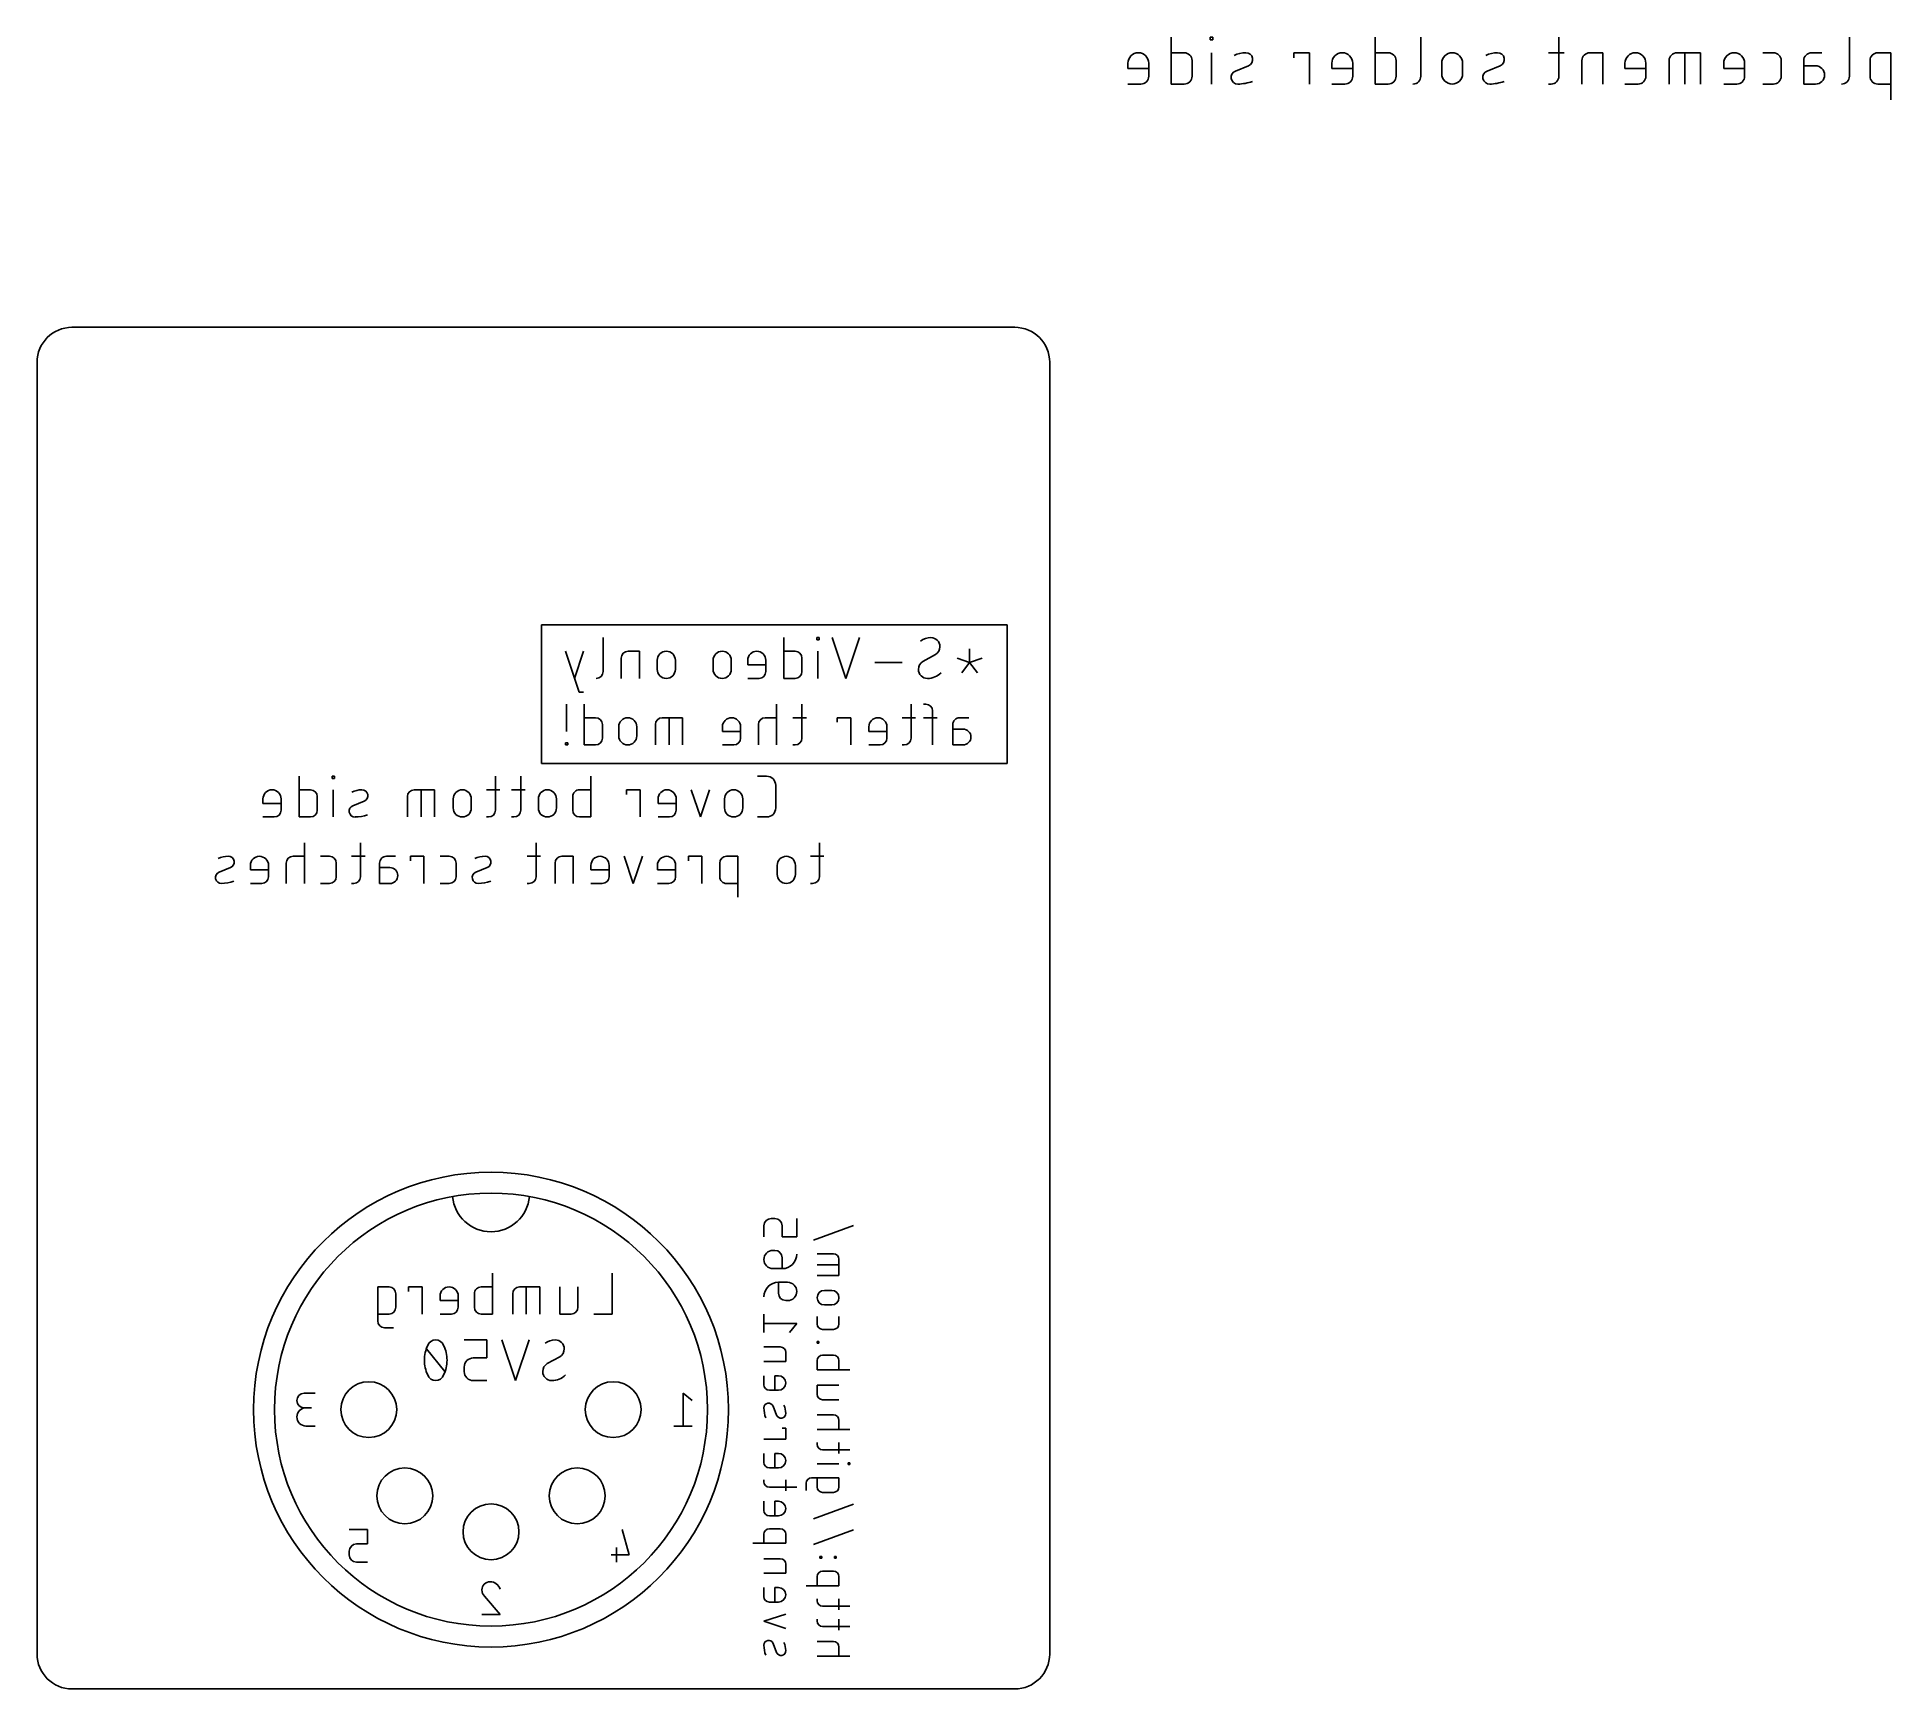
# Model space of a CAD drawing. Extents: x 0 to 53.1, y 0 to 47.3.
import ezdxf

# ---------------------------------------------------------------- set-up
doc = ezdxf.new("R2010")
doc.units = 0
for name, color, linetype in [('20', 30, 'CONTINUOUS'), ('22', 253, 'CONTINUOUS'), ('52', 253, 'CONTINUOUS')]:
    doc.layers.add(name, color=color, linetype=linetype)

msp = doc.modelspace()

# ---------------------------------------------------------------- linework, layer by layer
at = {"layer": '20'}
for p, q in [((1, 39), (28, 39)), ((0, 1), (0, 38)), ((29, 38), (29, 1)), ((28, 0), (1, 0))]:
    msp.add_line(p, q, dxfattribs=at)
for centre, start, end in [((1, 38), 90, 180), ((28, 38), 0, 90), ((1, 1), 180, 270), ((28, 1), 270, 0)]:
    msp.add_arc(centre, 1, start, end, dxfattribs=at)
at = {"layer": '22'}
for p, q in [((32.4804, 47.3139), (32.4804, 45.9676)), ((33.6753, 47.3139), (33.6005, 47.3139)), ((33.6005, 47.3139), (33.6005, 47.2391)), ((33.6753, 47.2391), (33.6753, 47.3139)), ((38.3208, 47.3139), (38.3208, 45.9676)), ((39.6287, 47.3139), (39.6287, 46.192)), ((43.5819, 47.3139), (43.5819, 46.192)), ((51.9027, 47.3139), (51.9027, 46.192)), ((32.8543, 46.8651), (32.4804, 46.8651)), ((33.6005, 47.2391), (33.6753, 47.2391)), ((33.6379, 45.9676), (33.6379, 46.8651)), ((36.4369, 46.8651), (35.9881, 46.8651)), ((35.9881, 46.8651), (35.9881, 46.7155)), ((36.4369, 45.9676), (36.4369, 46.8651)), ((38.6947, 46.8651), (38.3208, 46.8651)), ((43.7315, 46.8651), (43.2827, 46.8651)), ((44.8422, 46.8651), (44.4683, 46.8651)), ((44.8422, 45.9676), (44.8422, 46.8651)), ((47.6382, 46.8651), (46.9651, 46.8651)), ((47.1895, 45.9676), (47.1895, 46.8651)), ((47.6382, 45.9676), (47.6382, 46.8651)), ((49.7263, 46.8651), (49.4271, 46.8651)), ((50.8192, 46.8651), (51.1184, 46.8651)), ((53.0924, 46.8651), (52.7184, 46.8651)), ((53.0924, 45.5189), (53.0924, 46.8651)), ((31.2398, 46.566), (31.2398, 46.4164)), ((31.2398, 46.4164), (31.8381, 46.4164)), ((31.8381, 46.192), (31.8381, 46.566)), ((33.0787, 46.192), (33.0787, 46.6408)), ((34.3178, 46.3416), (34.6918, 46.4912)), ((37.0802, 46.566), (37.0802, 46.4164)), ((37.0802, 46.4164), (37.6785, 46.4164)), ((37.6785, 46.192), (37.6785, 46.566)), ((38.9191, 46.192), (38.9191, 46.6408)), ((40.2286, 46.566), (40.2286, 46.2668)), ((40.8269, 46.2668), (40.8269, 46.566)), ((41.5271, 46.3416), (41.9011, 46.4912)), ((44.2439, 46.6408), (44.2439, 45.9676)), ((45.4759, 46.566), (45.4759, 46.4164)), ((45.4759, 46.4164), (46.0742, 46.4164)), ((46.0742, 46.192), (46.0742, 46.566)), ((46.7408, 46.6408), (46.7408, 45.9676)), ((48.3048, 46.566), (48.3048, 46.4164)), ((48.3048, 46.4164), (48.9031, 46.4164)), ((48.9031, 46.192), (48.9031, 46.566)), ((49.9506, 46.192), (49.9506, 46.6408)), ((50.5948, 45.9676), (50.5948, 46.6408)), ((50.5948, 46.4912), (50.9314, 46.4912)), ((52.494, 46.6408), (52.494, 46.192)), ((31.2398, 45.9676), (31.6138, 45.9676)), ((32.4804, 45.9676), (32.8543, 45.9676)), ((37.0802, 45.9676), (37.4542, 45.9676)), ((38.3208, 45.9676), (38.6947, 45.9676)), ((43.3575, 45.9676), (43.2827, 45.9676)), ((45.4759, 45.9676), (45.8498, 45.9676)), ((48.3048, 45.9676), (48.6788, 45.9676)), ((49.4271, 45.9676), (49.7263, 45.9676)), ((50.9314, 45.9676), (50.5948, 45.9676)), ((52.7184, 45.9676), (53.0924, 45.9676)), ((27.7813, 30.48), (14.4463, 30.48)), ((14.4463, 30.48), (14.4463, 26.67)), ((27.7813, 26.5113), (27.7813, 30.48)), ((16.2079, 30.1117), (16.2079, 29.138)), ((21.3863, 30.1117), (21.3863, 28.9433)), ((22.3964, 30.1117), (22.3315, 30.1117)), ((22.3315, 30.1117), (22.3315, 30.0468)), ((22.3315, 30.0468), (22.3964, 30.0468)), ((22.3964, 30.0468), (22.3964, 30.1117)), ((23.1641, 28.9433), (22.7746, 30.1117)), ((23.5536, 30.1117), (23.1641, 28.9433)), ((26.7074, 29.7871), (26.7074, 29.3977)), ((15.5215, 28.5538), (15.1321, 29.7222)), ((15.6513, 29.7222), (15.3917, 28.9433)), ((16.7322, 29.5275), (16.7322, 28.9433)), ((17.2515, 29.7222), (16.927, 29.7222)), ((17.2515, 28.9433), (17.2515, 29.7222)), ((17.7609, 29.4626), (17.7609, 29.2029)), ((18.2802, 29.2029), (18.2802, 29.4626)), ((19.3611, 29.4626), (19.3611, 29.2029)), ((19.8804, 29.2029), (19.8804, 29.4626)), ((20.3517, 29.4626), (20.3517, 29.3328)), ((20.3517, 29.3328), (20.871, 29.3328)), ((20.871, 29.138), (20.871, 29.4626)), ((21.7109, 29.7222), (21.3863, 29.7222)), ((21.9056, 29.138), (21.9056, 29.5275)), ((22.364, 28.9433), (22.364, 29.7222)), ((24.7728, 29.3977), (23.9938, 29.3977)), ((25.3697, 29.4301), (25.7267, 29.6249)), ((26.7074, 29.3977), (26.3504, 29.5275)), ((26.7074, 29.3977), (26.4802, 29.1056)), ((26.7074, 29.3977), (27.0644, 29.5275)), ((26.9346, 29.1056), (26.7074, 29.3977)), ((20.3517, 28.9433), (20.6763, 28.9433)), ((21.3863, 28.9433), (21.7109, 28.9433)), ((15.1645, 27.4278), (15.1645, 28.2067)), ((15.6513, 28.5538), (15.5215, 28.5538)), ((15.6727, 28.2067), (15.6727, 27.0383)), ((21.1772, 27.0383), (21.1772, 28.2067)), ((21.9061, 28.2067), (21.9061, 27.233)), ((25.0303, 28.2067), (25.0303, 27.233)), ((25.4538, 28.2067), (25.3888, 28.2067)), ((15.9973, 27.8172), (15.6727, 27.8172)), ((16.192, 27.233), (16.192, 27.6225)), ((17.7087, 27.6225), (17.7087, 27.0383)), ((18.4877, 27.8172), (17.9035, 27.8172)), ((18.0982, 27.0383), (18.0982, 27.8172)), ((18.4877, 27.0383), (18.4877, 27.8172)), ((20.658, 27.6225), (20.658, 27.0383)), ((21.1772, 27.8172), (20.8527, 27.8172)), ((22.036, 27.8172), (21.6465, 27.8172)), ((23.3042, 27.8172), (22.9147, 27.8172)), ((22.9147, 27.8172), (22.9147, 27.6874)), ((23.3042, 27.0383), (23.3042, 27.8172)), ((25.1602, 27.8172), (24.7707, 27.8172)), ((25.7783, 27.8172), (25.3888, 27.8172)), ((25.6485, 27.0383), (25.6485, 28.012)), ((26.2264, 27.0383), (26.2264, 27.6225)), ((26.4212, 27.8172), (26.6808, 27.8172)), ((15.197, 27.1032), (15.1321, 27.1032)), ((15.1321, 27.1032), (15.1321, 27.0383)), ((15.197, 27.0383), (15.197, 27.1032)), ((16.6575, 27.5576), (16.6575, 27.2979)), ((17.1767, 27.2979), (17.1767, 27.5576)), ((19.6293, 27.5576), (19.6293, 27.4278)), ((19.6293, 27.4278), (20.1485, 27.4278)), ((20.1485, 27.233), (20.1485, 27.5576)), ((23.8203, 27.5576), (23.8203, 27.4278)), ((23.8203, 27.4278), (24.3395, 27.4278)), ((24.3395, 27.233), (24.3395, 27.5576)), ((26.2264, 27.4927), (26.5185, 27.4927)), ((14.4463, 26.67), (14.4463, 26.5113)), ((15.1321, 27.0383), (15.197, 27.0383)), ((15.6727, 27.0383), (15.9973, 27.0383)), ((19.6293, 27.0383), (19.9538, 27.0383)), ((21.7114, 27.0383), (21.6465, 27.0383)), ((23.8203, 27.0383), (24.1448, 27.0383)), ((24.8356, 27.0383), (24.7707, 27.0383)), ((26.5185, 27.0383), (26.2264, 27.0383)), ((7.5036, 26.143), (7.5036, 24.9746)), ((8.5137, 26.143), (8.4488, 26.143)), ((8.4488, 26.143), (8.4488, 26.078)), ((8.4488, 26.078), (8.5137, 26.078)), ((8.5137, 26.078), (8.5137, 26.143)), ((13.1274, 26.143), (13.1274, 25.1693)), ((13.8513, 26.143), (13.8513, 25.1693)), ((14.4463, 26.5113), (27.7813, 26.5113)), ((15.8597, 26.143), (15.8597, 24.9746)), ((20.8939, 26.143), (20.6342, 26.143)), ((6.469, 25.4938), (6.469, 25.364)), ((6.9883, 25.1693), (6.9883, 25.4938)), ((7.8281, 25.7535), (7.5036, 25.7535)), ((8.0229, 25.1693), (8.0229, 25.5587)), ((8.4812, 24.9746), (8.4812, 25.7535)), ((10.6064, 25.5587), (10.6064, 24.9746)), ((11.3853, 25.7535), (10.8011, 25.7535)), ((10.9958, 24.9746), (10.9958, 25.7535)), ((11.3853, 24.9746), (11.3853, 25.7535)), ((11.9173, 25.4938), (11.9173, 25.2342)), ((12.4366, 25.2342), (12.4366, 25.4938)), ((13.2572, 25.7535), (12.8677, 25.7535)), ((13.9811, 25.7535), (13.5916, 25.7535)), ((14.3557, 25.4938), (14.3557, 25.2342)), ((14.875, 25.2342), (14.875, 25.4938)), ((15.3404, 25.1693), (15.3404, 25.5587)), ((15.5351, 25.7535), (15.8597, 25.7535)), ((17.2686, 25.7535), (16.8792, 25.7535)), ((16.8792, 25.7535), (16.8792, 25.6237)), ((17.2686, 24.9746), (17.2686, 25.7535)), ((17.7847, 25.4938), (17.7847, 25.364)), ((18.304, 25.1693), (18.304, 25.4938)), ((18.9968, 24.9746), (18.7372, 25.7535)), ((19.2565, 25.7535), (18.9968, 24.9746)), ((19.6897, 25.4938), (19.6897, 25.2342)), ((20.209, 25.2342), (20.209, 25.4938)), ((21.1535, 25.2342), (21.1535, 25.8833)), ((6.469, 25.364), (6.9883, 25.364)), ((6.469, 24.9746), (6.7936, 24.9746)), ((7.5036, 24.9746), (7.8281, 24.9746)), ((9.0429, 25.2991), (9.3674, 25.4289)), ((12.9327, 24.9746), (12.8677, 24.9746)), ((13.6566, 24.9746), (13.5916, 24.9746)), ((15.8597, 24.9746), (15.5351, 24.9746)), ((17.7847, 25.364), (18.304, 25.364)), ((17.7847, 24.9746), (18.1092, 24.9746)), ((20.6342, 24.9746), (20.8939, 24.9746)), ((7.657, 23.0695), (7.657, 24.238)), ((9.2622, 24.238), (9.2622, 23.2643)), ((14.2914, 24.238), (14.2914, 23.2643)), ((22.4067, 24.238), (22.4067, 23.2643)), ((5.2158, 23.3941), (5.5404, 23.5239)), ((6.109, 23.5888), (6.109, 23.459)), ((6.109, 23.459), (6.6283, 23.459)), ((6.6283, 23.2643), (6.6283, 23.5888)), ((7.1377, 23.6538), (7.1377, 23.0695)), ((7.657, 23.8485), (7.3325, 23.8485)), ((8.3754, 23.8485), (8.1157, 23.8485)), ((8.5701, 23.2643), (8.5701, 23.6538)), ((9.392, 23.8485), (9.0026, 23.8485)), ((9.8106, 23.0695), (9.8106, 23.6538)), ((9.8106, 23.5239), (10.1027, 23.5239)), ((10.0053, 23.8485), (10.265, 23.8485)), ((11.0794, 23.8485), (10.6899, 23.8485)), ((10.6899, 23.8485), (10.6899, 23.7187)), ((11.0794, 23.0695), (11.0794, 23.8485)), ((11.8043, 23.8485), (11.5447, 23.8485)), ((11.9991, 23.2643), (11.9991, 23.6538)), ((12.5691, 23.3941), (12.8936, 23.5239)), ((14.4212, 23.8485), (14.0318, 23.8485)), ((14.8339, 23.6538), (14.8339, 23.0695)), ((15.3532, 23.8485), (15.0287, 23.8485)), ((15.3532, 23.0695), (15.3532, 23.8485)), ((15.8626, 23.5888), (15.8626, 23.459)), ((15.8626, 23.459), (16.3819, 23.459)), ((16.3819, 23.2643), (16.3819, 23.5888)), ((17.0748, 23.0695), (16.8151, 23.8485)), ((17.3344, 23.8485), (17.0748, 23.0695)), ((17.7676, 23.5888), (17.7676, 23.459)), ((17.7676, 23.459), (18.2869, 23.459)), ((18.2869, 23.2643), (18.2869, 23.5888)), ((19.0423, 23.8485), (18.6528, 23.8485)), ((18.6528, 23.8485), (18.6528, 23.7187)), ((19.0423, 23.0695), (19.0423, 23.8485)), ((19.5524, 23.6538), (19.5524, 23.2643)), ((20.0717, 23.8485), (19.7472, 23.8485)), ((20.0717, 22.6801), (20.0717, 23.8485)), ((21.1966, 23.5888), (21.1966, 23.3292)), ((21.7159, 23.3292), (21.7159, 23.5888)), ((22.5365, 23.8485), (22.1471, 23.8485)), ((6.109, 23.0695), (6.4336, 23.0695)), ((8.1157, 23.0695), (8.3754, 23.0695)), ((9.0675, 23.0695), (9.0026, 23.0695)), ((10.1027, 23.0695), (9.8106, 23.0695)), ((11.5447, 23.0695), (11.8043, 23.0695)), ((14.0967, 23.0695), (14.0318, 23.0695)), ((15.8626, 23.0695), (16.1872, 23.0695)), ((17.7676, 23.0695), (18.0922, 23.0695)), ((19.7472, 23.0695), (20.0717, 23.0695)), ((22.212, 23.0695), (22.1471, 23.0695)), ((21.0244, 13.4749), (21.1289, 13.4749)), ((21.7554, 12.9528), (21.7554, 13.4749)), ((22.2352, 12.857), (23.3838, 13.2746)), ((20.8156, 12.9528), (20.8156, 13.266)), ((21.3377, 13.266), (21.3377, 12.9528)), ((21.3377, 12.9528), (21.7554, 12.9528)), ((21.1289, 12.5605), (21.0767, 12.5605)), ((21.3377, 12.0384), (21.3377, 12.3517)), ((22.8095, 12.4647), (22.3396, 12.4647)), ((22.9661, 11.8381), (22.9661, 12.308)), ((13.045, 11.9042), (13.045, 10.7358)), ((16.4663, 11.9042), (16.4663, 10.7358)), ((21.0767, 12.0384), (21.3377, 12.0384)), ((22.3396, 12.1514), (22.9661, 12.1514)), ((22.3396, 11.8381), (22.9661, 11.8381)), ((10.0807, 11.5147), (9.7562, 11.5147)), ((9.7562, 11.5147), (9.7562, 10.5411)), ((10.2755, 10.9305), (10.2755, 11.32)), ((11.0249, 11.5147), (10.6355, 11.5147)), ((10.6355, 11.5147), (10.6355, 11.3849)), ((11.0249, 10.7358), (11.0249, 11.5147)), ((11.541, 11.2551), (11.541, 11.1253)), ((12.0603, 10.9305), (12.0603, 11.2551)), ((12.5257, 10.9305), (12.5257, 11.32)), ((12.7204, 11.5147), (13.045, 11.5147)), ((13.621, 11.32), (13.621, 10.7358)), ((14.3999, 11.5147), (13.8157, 11.5147)), ((14.0104, 10.7358), (14.0104, 11.5147)), ((14.3999, 10.7358), (14.3999, 11.5147)), ((14.97, 10.7358), (14.97, 11.5147)), ((15.4893, 11.5147), (15.4893, 10.9305)), ((21.2333, 11.6461), (21.2333, 11.3328)), ((21.4943, 11.6461), (21.2333, 11.6461)), ((22.7573, 11.4154), (22.5484, 11.4154)), ((9.7562, 10.7358), (10.0807, 10.7358)), ((11.541, 11.1253), (12.0603, 11.1253)), ((11.541, 10.7358), (11.8655, 10.7358)), ((13.045, 10.7358), (12.7204, 10.7358)), ((15.2945, 10.7358), (14.97, 10.7358)), ((16.4663, 10.7358), (15.947, 10.7358)), ((20.8156, 10.2096), (20.8156, 10.7317)), ((21.4421, 11.124), (21.4943, 11.124)), ((22.3396, 10.6632), (22.3396, 10.4543)), ((22.5484, 10.9977), (22.7573, 10.9977)), ((22.9661, 10.4543), (22.9661, 10.6632)), ((9.9509, 10.3463), (10.2106, 10.3463)), ((21.7554, 10.4706), (20.8156, 10.4706)), ((21.5466, 10.2096), (21.7554, 10.4706)), ((22.4962, 10.2977), (22.8095, 10.2977)), ((11.6754, 9.0904), (11.1562, 9.7396)), ((12.8834, 9.9992), (12.2342, 9.9992)), ((12.8834, 9.4799), (12.8834, 9.9992)), ((13.7018, 8.8308), (13.3123, 9.9992)), ((14.0913, 9.9992), (13.7018, 8.8308)), ((21.2855, 9.7956), (20.8156, 9.7956)), ((21.4421, 9.3779), (21.4421, 9.6389)), ((22.3918, 9.9525), (22.3396, 9.9525)), ((22.3396, 9.9525), (22.3396, 9.9003)), ((22.3396, 9.9003), (22.3918, 9.9003)), ((22.3918, 9.9003), (22.3918, 9.9525)), ((22.4962, 9.5607), (22.8095, 9.5607)), ((12.2342, 9.0904), (12.2342, 9.2203)), ((12.4939, 9.4799), (12.8834, 9.4799)), ((14.612, 9.3176), (14.969, 9.5124)), ((20.8156, 9.3779), (21.4421, 9.3779)), ((22.3396, 9.143), (22.3396, 9.404)), ((23.2794, 9.143), (22.3396, 9.143)), ((22.9661, 9.404), (22.9661, 9.143)), ((12.8834, 8.8308), (12.4939, 8.8308)), ((20.8156, 8.9726), (20.8156, 8.7116)), ((20.9722, 8.5549), (21.2333, 8.5549)), ((21.2333, 8.9726), (21.1289, 8.9726)), ((21.1289, 8.9726), (21.1289, 8.5549)), ((22.3396, 8.4416), (22.3396, 8.7027)), ((22.3396, 8.7027), (22.9661, 8.7027)), ((7.9611, 8.4699), (7.6478, 8.4699)), ((7.6478, 8.0522), (7.8566, 8.0522)), ((18.7611, 8.2611), (18.5, 8.4699)), ((18.5, 8.4699), (18.5, 7.5301)), ((21.0767, 8.1018), (21.1811, 7.8408)), ((22.9661, 8.285), (22.4962, 8.285)), ((7.9611, 7.5301), (7.7, 7.5301)), ((18.7611, 7.5301), (18.2389, 7.5301)), ((21.4421, 7.4713), (21.3377, 7.4713)), ((21.4421, 7.158), (21.4421, 7.4713)), ((22.8095, 7.8492), (22.3396, 7.8492)), ((22.9661, 7.4315), (22.9661, 7.6926)), ((20.8156, 7.158), (21.4421, 7.158)), ((22.3396, 7.4315), (23.2794, 7.4315)), ((22.3396, 7.0061), (22.3396, 7.0583)), ((22.9661, 6.7451), (22.9661, 7.0583)), ((20.8156, 6.7476), (20.8156, 6.4865)), ((21.2333, 6.7476), (21.1289, 6.7476)), ((21.1289, 6.7476), (21.1289, 6.3299)), ((22.3396, 6.4517), (22.9661, 6.4517)), ((23.2794, 6.8495), (22.4962, 6.8495)), ((23.2794, 6.4778), (23.2272, 6.4778)), ((23.2272, 6.4778), (23.2272, 6.4256)), ((23.2272, 6.4256), (23.2794, 6.4256)), ((23.2794, 6.4256), (23.2794, 6.4778)), ((20.8156, 5.935), (20.8156, 5.9872)), ((20.9722, 6.3299), (21.2333, 6.3299)), ((21.4421, 5.6739), (21.4421, 5.9872)), ((22.0263, 5.8897), (22.0263, 5.6809)), ((22.9661, 6.0464), (22.183, 6.0464)), ((22.3396, 6.0464), (22.3396, 5.7853)), ((22.9661, 5.7853), (22.9661, 6.0464)), ((20.8156, 5.376), (20.8156, 5.1149)), ((21.7554, 5.7783), (20.9722, 5.7783)), ((21.2333, 5.376), (21.1289, 5.376)), ((21.1289, 5.376), (21.1289, 4.9583)), ((22.4962, 5.6287), (22.8095, 5.6287)), ((20.9722, 4.9583), (21.2333, 4.9583)), ((22.2352, 4.8712), (23.3838, 5.2889)), ((9.4611, 4.5699), (8.9389, 4.5699)), ((9.4611, 4.1522), (9.4611, 4.5699)), ((16.7522, 4.5699), (16.9611, 3.8389)), ((20.8156, 4.4315), (20.8156, 4.1704)), ((21.2855, 4.5881), (20.9722, 4.5881)), ((21.4421, 4.1704), (21.4421, 4.4315)), ((22.2352, 4.1397), (23.3838, 4.5574)), ((8.9389, 3.8389), (8.9389, 3.9434)), ((9.1478, 4.1522), (9.4611, 4.1522)), ((16.9611, 3.8389), (16.4389, 3.8389)), ((16.5956, 4.0478), (16.5956, 3.6301)), ((20.5023, 4.1704), (21.4421, 4.1704)), ((21.2855, 3.7301), (20.8156, 3.7301)), ((22.4701, 3.7956), (22.4179, 3.7956)), ((22.4179, 3.7956), (22.4179, 3.7434)), ((22.4179, 3.7434), (22.4701, 3.7434)), ((22.4701, 3.7434), (22.4701, 3.7956)), ((22.8878, 3.7956), (22.8356, 3.7956)), ((22.8356, 3.7956), (22.8356, 3.7434)), ((22.8356, 3.7434), (22.8878, 3.7434)), ((22.8878, 3.7434), (22.8878, 3.7956)), ((9.4611, 3.6301), (9.1478, 3.6301)), ((20.8156, 3.3124), (21.4421, 3.3124)), ((21.4421, 3.3124), (21.4421, 3.5735)), ((22.3396, 3.2166), (22.3396, 2.9556)), ((22.8095, 3.3733), (22.4962, 3.3733)), ((22.9661, 2.9556), (22.9661, 3.2166)), ((20.8156, 2.9071), (20.8156, 2.6461)), ((21.2333, 2.9071), (21.1289, 2.9071)), ((21.1289, 2.9071), (21.1289, 2.4894)), ((22.0263, 2.9556), (22.9661, 2.9556)), ((13.2611, 2.1301), (12.7389, 2.1301)), ((12.8173, 2.6522), (13.2611, 2.1301)), ((20.8156, 1.9363), (21.4421, 2.1451)), ((20.9722, 2.4894), (21.2333, 2.4894)), ((22.3396, 2.5256), (22.3396, 2.5778)), ((23.2794, 2.369), (22.4962, 2.369)), ((22.9661, 2.2646), (22.9661, 2.5778)), ((21.4421, 1.7275), (20.8156, 1.9363)), ((22.3396, 1.9465), (22.3396, 1.9987)), ((23.2794, 1.7899), (22.4962, 1.7899)), ((22.9661, 1.6854), (22.9661, 1.9987)), ((21.0767, 1.3048), (21.1811, 1.0438)), ((22.8095, 1.357), (22.3396, 1.357)), ((22.9661, 0.9394), (22.9661, 1.2004)), ((22.3396, 0.9394), (23.2794, 0.9394))]:
    msp.add_line(p, q, dxfattribs=at)
for radius in [6.8, 6.2]:
    msp.add_circle((13, 8), radius, dxfattribs=at)
for centre, radius, start, end in [((31.539, 46.566), 0.2992, 0, 180), ((32.8543, 46.6408), 0.2244, 0, 90), ((34.6291, 46.0159), 0.8493, 90.819, 114.2391), ((34.6198, 46.6712), 0.1939, 291.8014, 90.819), ((37.3794, 46.566), 0.2992, 0, 180), ((38.6947, 46.6408), 0.2244, 0, 90), ((40.5278, 46.566), 0.2992, 0, 180), ((41.8384, 46.0159), 0.8493, 90.819, 114.2391), ((41.8291, 46.6712), 0.1939, 291.8014, 90.819), ((44.4683, 46.6407), 0.2244, 90, 179.9992), ((45.775, 46.566), 0.2992, 0, 180), ((46.9651, 46.6407), 0.2244, 90, 179.9992), ((48.604, 46.566), 0.2992, 0, 180), ((49.7263, 46.6408), 0.2244, 0, 90), ((50.8192, 46.6408), 0.2244, 89.9992, 180), ((52.7184, 46.6407), 0.2244, 90, 179.9992), ((31.6138, 46.192), 0.2244, 270, 0.0008), ((32.8543, 46.192), 0.2244, 270, 0.0008), ((34.3899, 46.1615), 0.1939, 111.8014, 270.819), ((37.4542, 46.192), 0.2244, 270, 0.0008), ((38.6947, 46.192), 0.2244, 270, 0.0008), ((39.4043, 46.192), 0.2244, 270.0008, 0), ((40.5278, 46.2668), 0.2992, 180, 0), ((41.5991, 46.1615), 0.1939, 111.8014, 270.819), ((43.3575, 46.192), 0.2244, 269.9992, 360), ((45.8498, 46.192), 0.2244, 270, 0.0008), ((48.6788, 46.192), 0.2244, 270, 0.0008), ((49.7263, 46.192), 0.2244, 270, 0.0008), ((50.9314, 46.2294), 0.2618, 270, 90), ((51.6784, 46.192), 0.2244, 270.0008, 0), ((52.7184, 46.192), 0.2244, 180, 270), ((34.3745, 47.236), 1.2684, 270.819, 289.7904), ((41.5838, 47.236), 1.2684, 270.819, 289.7904), ((25.5968, 29.6249), 0.4868, 90, 126.8706), ((25.5968, 29.8521), 0.2596, 0, 90), ((25.5928, 29.8521), 0.2637, 300.5101, 359.9999), ((16.927, 29.5275), 0.1947, 90, 179.9982), ((18.0206, 29.4626), 0.2596, 0, 180), ((18.0206, 29.2029), 0.2596, 180, 0), ((19.6208, 29.4626), 0.2596, 0, 180), ((19.6208, 29.2029), 0.2596, 180, 0), ((20.6114, 29.4626), 0.2596, 0, 180), ((21.7109, 29.5275), 0.1947, 0, 90), ((25.5035, 29.2029), 0.2637, 120.5098, 180.0002), ((25.4995, 29.2029), 0.2596, 180, 270), ((16.0131, 29.138), 0.1947, 270, 0), ((20.6763, 29.138), 0.1947, 270, 0), ((21.7109, 29.138), 0.1947, 270, 0), ((25.4995, 29.4918), 0.5485, 269.9999, 315.2393), ((25.4538, 28.012), 0.1947, 0, 90), ((15.9973, 27.6225), 0.1947, 0, 90), ((16.9171, 27.5576), 0.2596, 0, 180), ((17.9035, 27.6225), 0.1947, 90, 180), ((19.8889, 27.5576), 0.2596, 0, 180), ((20.8527, 27.6225), 0.1947, 90, 179.9982), ((24.0799, 27.5576), 0.2596, 0, 180), ((26.4212, 27.6225), 0.1947, 89.9991, 180), ((15.9973, 27.233), 0.1947, 270, 0), ((16.9171, 27.2979), 0.2596, 180, 0), ((19.9538, 27.233), 0.1947, 270, 0), ((21.7114, 27.233), 0.1947, 270, 0), ((24.1448, 27.233), 0.1947, 270, 0), ((24.8356, 27.233), 0.1947, 270, 0), ((26.5185, 27.2655), 0.2272, 270, 90), ((20.8939, 25.8833), 0.2596, 0, 90), ((6.7286, 25.4938), 0.2596, 0, 180), ((7.8281, 25.5587), 0.1947, 0, 90), ((9.313, 25.0164), 0.7371, 90.8181, 114.2388), ((9.3049, 25.5852), 0.1683, 291.8011, 90.8182), ((10.8011, 25.5587), 0.1947, 90, 180), ((12.1769, 25.4938), 0.2596, 0, 180), ((14.6153, 25.4938), 0.2596, 0, 180), ((15.5351, 25.5587), 0.1947, 89.9991, 180), ((18.0443, 25.4938), 0.2596, 0, 180), ((19.9493, 25.4938), 0.2596, 0, 180), ((6.7936, 25.1693), 0.1947, 270, 0), ((7.8281, 25.1693), 0.1947, 270, 0), ((9.1054, 25.1428), 0.1683, 111.8011, 270.8182), ((9.0921, 26.0753), 1.1008, 270.8181, 289.791), ((12.1769, 25.2342), 0.2596, 180, 0), ((12.9327, 25.1693), 0.1947, 270, 0), ((13.6566, 25.1693), 0.1947, 270, 0), ((14.6153, 25.2342), 0.2596, 180, 0), ((15.5351, 25.1693), 0.1947, 180.0018, 270), ((18.1092, 25.1693), 0.1947, 270, 0), ((19.9493, 25.2342), 0.2596, 180, 0), ((20.8939, 25.2342), 0.2596, 270, 0), ((5.2783, 23.2378), 0.1683, 111.8011, 270.8182), ((5.486, 23.1114), 0.7371, 90.8181, 114.2388), ((5.4778, 23.6802), 0.1683, 291.8011, 90.8182), ((6.3687, 23.5888), 0.2596, 0, 180), ((7.3325, 23.6537), 0.1947, 90, 179.9982), ((8.3754, 23.6538), 0.1947, 0, 90), ((10.0053, 23.6538), 0.1947, 89.9991, 180), ((10.1027, 23.2967), 0.2272, 270, 90), ((11.8043, 23.6538), 0.1947, 0, 90), ((12.6316, 23.2378), 0.1683, 111.8011, 270.8182), ((12.8393, 23.1114), 0.7371, 90.8181, 114.2388), ((12.8311, 23.6802), 0.1683, 291.8011, 90.8182), ((15.0287, 23.6537), 0.1947, 90, 179.9982), ((16.1223, 23.5888), 0.2596, 0, 180), ((18.0273, 23.5888), 0.2596, 0, 180), ((19.7472, 23.6537), 0.1947, 90, 179.9982), ((21.4563, 23.5888), 0.2596, 0, 180), ((5.265, 24.1703), 1.1008, 270.8181, 289.791), ((6.4336, 23.2643), 0.1947, 270, 0), ((8.3754, 23.2643), 0.1947, 270, 0), ((9.0675, 23.2643), 0.1947, 270, 0), ((11.8043, 23.2643), 0.1947, 270, 0), ((12.6183, 24.1703), 1.1008, 270.8181, 289.791), ((14.0967, 23.2643), 0.1947, 270, 0), ((16.1872, 23.2643), 0.1947, 270, 0), ((18.0922, 23.2643), 0.1947, 270, 0), ((19.7472, 23.2643), 0.1947, 180, 270.0009), ((21.4563, 23.3292), 0.2596, 180, 0), ((22.212, 23.2643), 0.1947, 270, 0), ((13, 14.2), 1.1045, 185.1944, 354.8056), ((21.0244, 13.266), 0.2088, 90, 180), ((21.1289, 13.266), 0.2088, 0, 90), ((21.0767, 12.2994), 0.2611, 90, 270), ((21.1289, 12.3517), 0.2088, 0, 90), ((21.3377, 12.4561), 0.4177, 270, 359.9996), ((22.8095, 12.308), 0.1566, 0, 90), ((10.0807, 11.32), 0.1947, 0, 90), ((11.8006, 11.2551), 0.2596, 0, 180), ((12.7204, 11.32), 0.1947, 89.9991, 180), ((13.8157, 11.32), 0.1947, 90, 180), ((21.2333, 11.2284), 0.4177, 90, 180), ((21.4421, 11.3328), 0.2088, 180, 270), ((21.4943, 11.385), 0.2611, 270, 90), ((22.5484, 11.2065), 0.2088, 90, 270), ((22.7573, 11.2065), 0.2088, 270, 90), ((10.0807, 10.9305), 0.1947, 270, 0), ((11.8655, 10.9305), 0.1947, 270, 0), ((12.7204, 10.9305), 0.1947, 180.0018, 270), ((15.2945, 10.9305), 0.1947, 270, 0), ((9.9509, 10.5411), 0.1947, 180, 270), ((22.4962, 10.4543), 0.1566, 180, 270), ((22.8095, 10.4543), 0.1566, 270, 0), ((12.0541, 9.415), 0.9628, 154.0109, 180.0001), ((11.4158, 9.759), 0.2402, 90.0002, 161.0741), ((11.4158, 9.759), 0.2402, 18.9249, 90), ((10.7775, 9.415), 0.9629, 359.9999, 25.9891), ((14.8392, 9.5124), 0.4868, 90, 126.8706), ((14.8392, 9.7396), 0.2596, 0, 90), ((14.8351, 9.7396), 0.2637, 300.5101, 359.9999), ((21.2855, 9.6389), 0.1566, 0, 90), ((22.4962, 9.404), 0.1566, 90.0011, 180), ((22.8095, 9.404), 0.1566, 0, 90), ((12.0541, 9.415), 0.9629, 180, 205.9888), ((10.7775, 9.415), 0.9629, 334.0112, 360), ((12.4939, 9.2203), 0.2596, 90, 180), ((12.4939, 9.0904), 0.2596, 180, 270), ((14.7458, 9.0904), 0.2637, 120.5098, 180.0002), ((14.7418, 9.0904), 0.2596, 180, 270), ((11.4158, 9.071), 0.2402, 198.9267, 270), ((11.4158, 9.071), 0.2402, 270.0002, 341.0746), ((14.7418, 9.3793), 0.5485, 269.9999, 315.2393), ((20.9722, 8.7116), 0.1566, 180, 270), ((21.2333, 8.7638), 0.2088, 270, 90), ((7.7, 7.7912), 0.2611, 90, 270), ((7.6478, 8.2611), 0.2088, 90, 270), ((20.951, 8.0515), 0.1354, 21.8017, 180.8174), ((21.7009, 8.0622), 0.8854, 180.8174, 199.7915), ((20.8493, 7.8845), 0.5929, 0.8174, 24.2394), ((22.4962, 8.4416), 0.1566, 180, 270), ((21.3068, 7.891), 0.1354, 201.8017, 0.8174), ((22.8095, 7.6926), 0.1566, 0, 90), ((22.4962, 7.0061), 0.1566, 180, 270), ((20.9722, 6.4865), 0.1566, 180, 270), ((21.2333, 6.5387), 0.2088, 270, 90), ((20.9722, 5.935), 0.1566, 180, 270), ((22.183, 5.8897), 0.1566, 90, 179.9989), ((21.2333, 5.1672), 0.2088, 270, 90), ((22.4962, 5.7853), 0.1566, 180, 270), ((22.8095, 5.7853), 0.1566, 270, 0), ((20.9722, 5.1149), 0.1566, 180, 270), ((20.9722, 4.4315), 0.1566, 90, 180), ((21.2855, 4.4315), 0.1566, 0, 90), ((9.1478, 3.9434), 0.2088, 90, 180), ((9.1478, 3.8389), 0.2088, 180, 270), ((21.2855, 3.5735), 0.1566, 0, 90), ((22.4962, 3.2166), 0.1566, 90, 180), ((22.8095, 3.2166), 0.1566, 0, 90), ((12.9739, 2.835), 0.235, 90, 180), ((12.9913, 2.835), 0.2524, 180.0002, 226.396), ((12.9739, 2.7681), 0.3018, 17.9442, 90.0001), ((21.2333, 2.6983), 0.2088, 270, 90), ((20.9722, 2.6461), 0.1566, 180, 270), ((22.4962, 2.5256), 0.1566, 180, 270), ((22.4962, 1.9465), 0.1566, 180, 270), ((20.951, 1.2545), 0.1354, 21.8017, 180.8174), ((21.7009, 1.2652), 0.8854, 180.8174, 199.7915), ((21.3068, 1.094), 0.1354, 201.8017, 0.8174), ((20.8493, 1.0875), 0.5929, 0.8174, 24.2394), ((22.8095, 1.2004), 0.1566, 0, 90)]:
    msp.add_arc(centre, radius, start, end, dxfattribs=at)
at = {"layer": '52'}
for centre in [(9.5, 8), (16.5, 8), (10.53, 5.53), (15.47, 5.53), (13, 4.5)]:
    msp.add_circle(centre, 0.8, dxfattribs=at)

doc.saveas('drawing.dxf')
